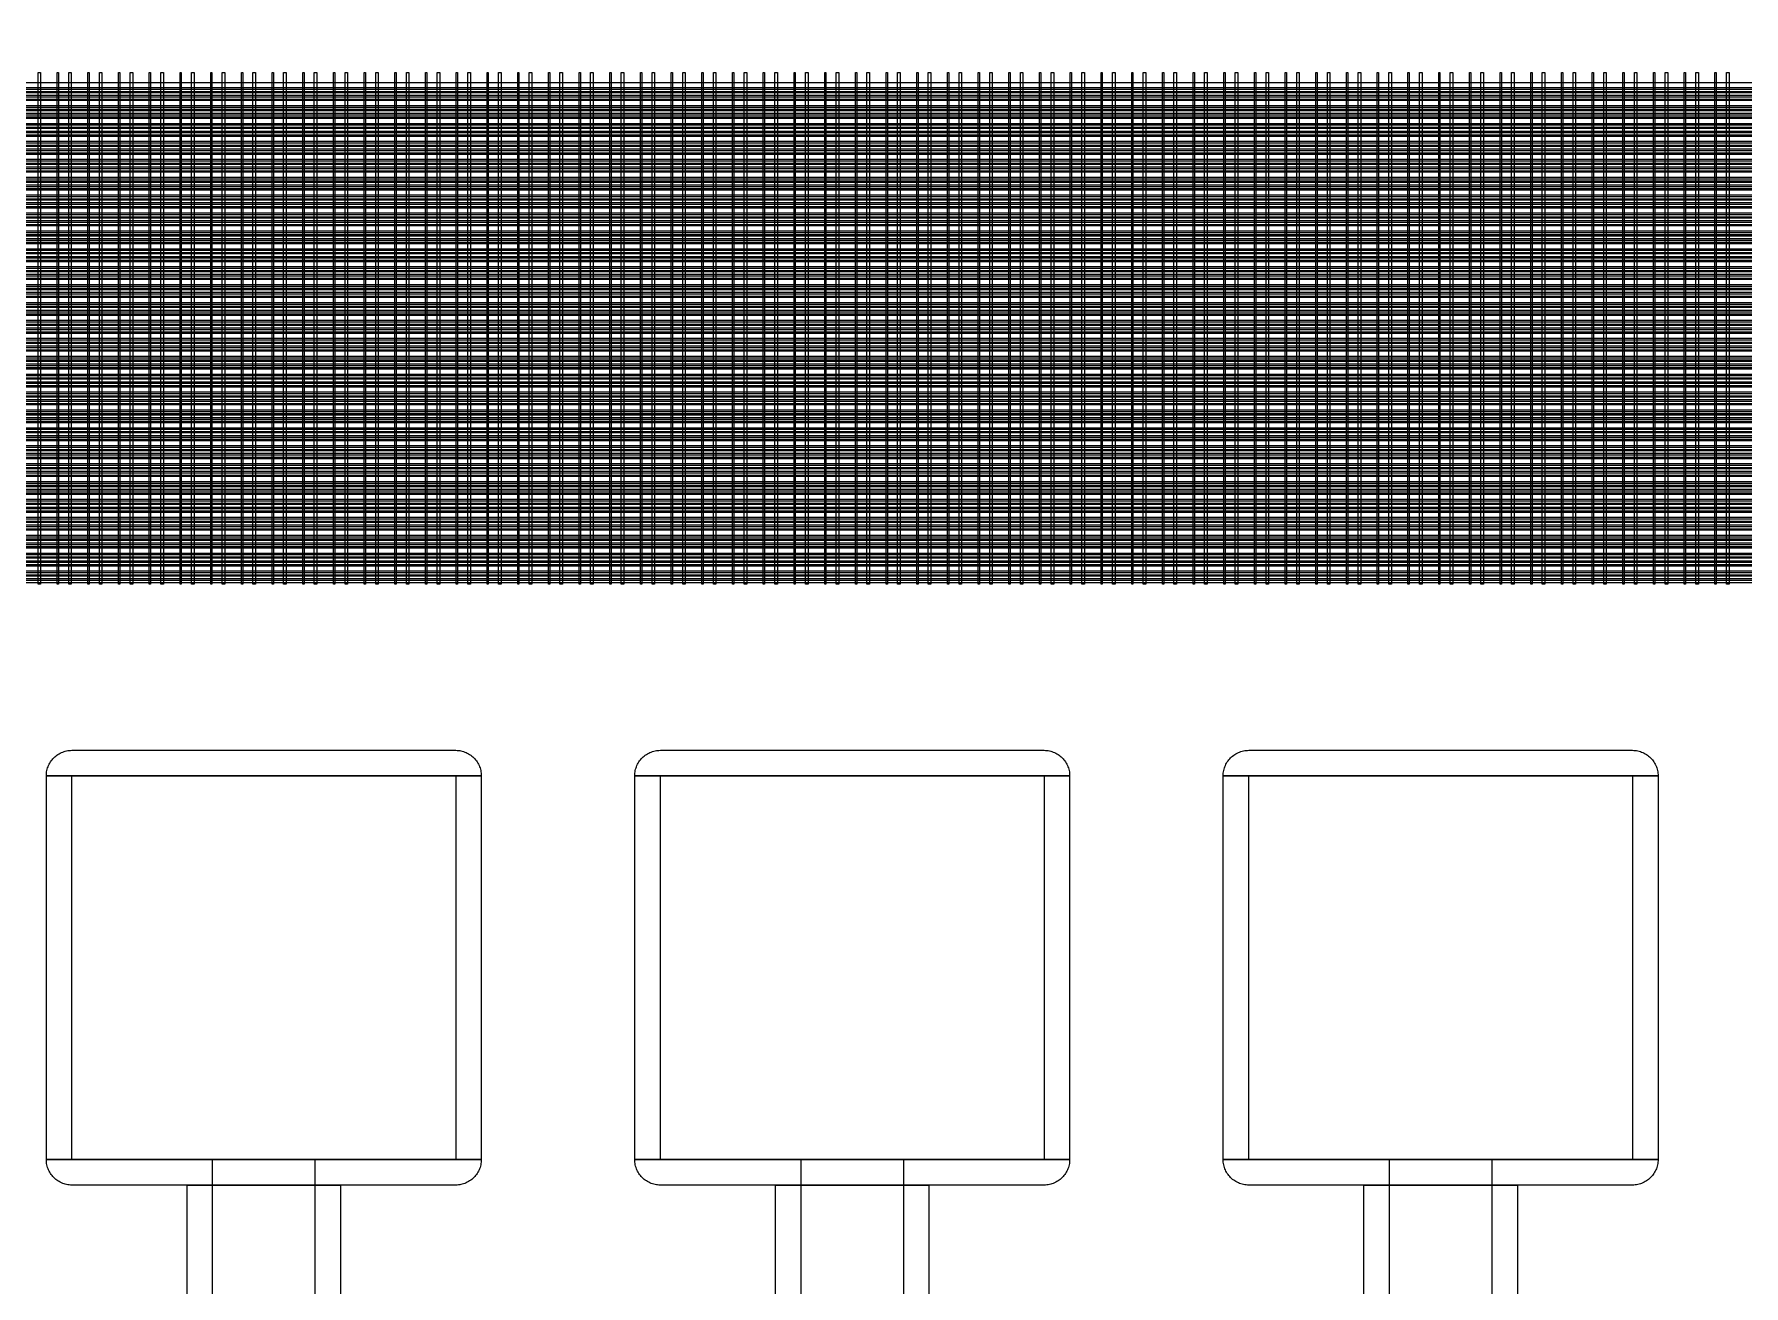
# Model space of a CAD drawing. Extents: x -50000 to 50000, y -50000 to 50000.
# Drawn here: x -9807 to -8470, y 26241 to 27220 of the extents above; entities that cross this region are included whole.
import ezdxf

# ---------------------------------------------------------------- set-up
doc = ezdxf.new("R2010")
doc.units = 0
for name, color, linetype in [('BASEMETAL', 3, 'CONTINUOUS'), ('FRAME', 14, 'CONTINUOUS'), ('SECONDLAYER', 7, 'CONTINUOUS')]:
    doc.layers.add(name, color=color, linetype=linetype)

# ---------------------------------------------------------------- blocks, each defined once
blk = doc.blocks.new('CHIP_JARRAY')
at = {"layer": 'BASEMETAL'}
for points in [[(500, 5478), (500, 5482.3), (6500, 5482.3), (6500, 5478)], [(500, 5475), (500, 5477), (6500, 5477), (6500, 5475)], [(500, 5472), (500, 5474.4), (6500, 5474.4), (6500, 5472)], [(500, 5469), (500, 5471), (6500, 5471), (6500, 5469)], [(500, 5464), (500, 5468.3), (6500, 5468.3), (6500, 5464)], [(500, 5461), (500, 5463), (6500, 5463), (6500, 5461)], [(500, 5458), (500, 5460.4), (6500, 5460.4), (6500, 5458)], [(500, 5455), (500, 5457), (6500, 5457), (6500, 5455)], [(500, 5450), (500, 5454.3), (6500, 5454.3), (6500, 5450)], [(500, 5447), (500, 5449), (6500, 5449), (6500, 5447)], [(500, 5444), (500, 5446.4), (6500, 5446.4), (6500, 5444)], [(500, 5441), (500, 5443), (6500, 5443), (6500, 5441)], [(500, 5436), (500, 5440.3), (6500, 5440.3), (6500, 5436)], [(500, 5433), (500, 5435), (6500, 5435), (6500, 5433)], [(500, 5430), (500, 5432.4), (6500, 5432.4), (6500, 5430)], [(500, 5427), (500, 5429), (6500, 5429), (6500, 5427)], [(500, 5422), (500, 5426.3), (6500, 5426.3), (6500, 5422)], [(500, 5419), (500, 5421), (6500, 5421), (6500, 5419)], [(500, 5416), (500, 5418.4), (6500, 5418.4), (6500, 5416)], [(500, 5413), (500, 5415), (6500, 5415), (6500, 5413)], [(500, 5408), (500, 5412.3), (6500, 5412.3), (6500, 5408)], [(500, 5405), (500, 5407), (6500, 5407), (6500, 5405)], [(500, 5402), (500, 5404.4), (6500, 5404.4), (6500, 5402)], [(500, 5399), (500, 5401), (6500, 5401), (6500, 5399)], [(500, 5394), (500, 5398.3), (6500, 5398.3), (6500, 5394)], [(500, 5391), (500, 5393), (6500, 5393), (6500, 5391)], [(500, 5388), (500, 5390.4), (6500, 5390.4), (6500, 5388)], [(500, 5385), (500, 5387), (6500, 5387), (6500, 5385)], [(500, 5380), (500, 5384.3), (6500, 5384.3), (6500, 5380)], [(500, 5377), (500, 5379), (6500, 5379), (6500, 5377)], [(500, 5374), (500, 5376.4), (6500, 5376.4), (6500, 5374)], [(500, 5371), (500, 5373), (6500, 5373), (6500, 5371)], [(500, 5366), (500, 5370.3), (6500, 5370.3), (6500, 5366)], [(500, 5363), (500, 5365), (6500, 5365), (6500, 5363)], [(500, 5360), (500, 5362.4), (6500, 5362.4), (6500, 5360)], [(500, 5357), (500, 5359), (6500, 5359), (6500, 5357)], [(500, 5352), (500, 5356.3), (6500, 5356.3), (6500, 5352)], [(500, 5349), (500, 5351), (6500, 5351), (6500, 5349)], [(500, 5346), (500, 5348.4), (6500, 5348.4), (6500, 5346)], [(500, 5343), (500, 5345), (6500, 5345), (6500, 5343)], [(500, 5338), (500, 5342.3), (6500, 5342.3), (6500, 5338)], [(500, 5335), (500, 5337), (6500, 5337), (6500, 5335)], [(500, 5332), (500, 5334.4), (6500, 5334.4), (6500, 5332)], [(500, 5329), (500, 5331), (6500, 5331), (6500, 5329)], [(500, 5324), (500, 5328.3), (6500, 5328.3), (6500, 5324)], [(500, 5321), (500, 5323), (6500, 5323), (6500, 5321)], [(500, 5318), (500, 5320.4), (6500, 5320.4), (6500, 5318)], [(500, 5315), (500, 5317), (6500, 5317), (6500, 5315)], [(500, 5310), (500, 5314.3), (6500, 5314.3), (6500, 5310)], [(500, 5307), (500, 5309), (6500, 5309), (6500, 5307)], [(500, 5304), (500, 5306.4), (6500, 5306.4), (6500, 5304)], [(500, 5301), (500, 5303), (6500, 5303), (6500, 5301)], [(500, 5296), (500, 5300.3), (6500, 5300.3), (6500, 5296)], [(500, 5293), (500, 5295), (6500, 5295), (6500, 5293)], [(500, 5290), (500, 5292.4), (6500, 5292.4), (6500, 5290)], [(500, 5287), (500, 5289), (6500, 5289), (6500, 5287)], [(500, 5282), (500, 5286.3), (6500, 5286.3), (6500, 5282)], [(500, 5279), (500, 5281), (6500, 5281), (6500, 5279)], [(500, 5276), (500, 5278.4), (6500, 5278.4), (6500, 5276)], [(500, 5273), (500, 5275), (6500, 5275), (6500, 5273)], [(500, 5268), (500, 5272.3), (6500, 5272.3), (6500, 5268)], [(500, 5265), (500, 5267), (6500, 5267), (6500, 5265)], [(500, 5262), (500, 5264.4), (6500, 5264.4), (6500, 5262)], [(500, 5259), (500, 5261), (6500, 5261), (6500, 5259)], [(500, 5254), (500, 5258.3), (6500, 5258.3), (6500, 5254)], [(500, 5251), (500, 5253), (6500, 5253), (6500, 5251)], [(500, 5248), (500, 5250.4), (6500, 5250.4), (6500, 5248)], [(500, 5245), (500, 5247), (6500, 5247), (6500, 5245)], [(500, 5240), (500, 5244.3), (6500, 5244.3), (6500, 5240)], [(500, 5237), (500, 5239), (6500, 5239), (6500, 5237)], [(500, 5234), (500, 5236.4), (6500, 5236.4), (6500, 5234)], [(500, 5231), (500, 5233), (6500, 5233), (6500, 5231)], [(500, 5226), (500, 5230.3), (6500, 5230.3), (6500, 5226)], [(500, 5223), (500, 5225), (6500, 5225), (6500, 5223)], [(500, 5220), (500, 5222.4), (6500, 5222.4), (6500, 5220)], [(500, 5217), (500, 5219), (6500, 5219), (6500, 5217)], [(500, 5212), (500, 5216.3), (6500, 5216.3), (6500, 5212)], [(500, 5209), (500, 5211), (6500, 5211), (6500, 5209)], [(500, 5206), (500, 5208.4), (6500, 5208.4), (6500, 5206)], [(500, 5203), (500, 5205), (6500, 5205), (6500, 5203)], [(500, 5198), (500, 5202.3), (6500, 5202.3), (6500, 5198)], [(500, 5195), (500, 5197), (6500, 5197), (6500, 5195)], [(500, 5192), (500, 5194.4), (6500, 5194.4), (6500, 5192)], [(500, 5189), (500, 5191), (6500, 5191), (6500, 5189)], [(500, 5184), (500, 5188.3), (6500, 5188.3), (6500, 5184)], [(500, 5181), (500, 5183), (6500, 5183), (6500, 5181)], [(500, 5178), (500, 5180.4), (6500, 5180.4), (6500, 5178)], [(500, 5175), (500, 5177), (6500, 5177), (6500, 5175)], [(500, 5170), (500, 5174.3), (6500, 5174.3), (6500, 5170)], [(500, 5167), (500, 5169), (6500, 5169), (6500, 5167)], [(500, 5164), (500, 5166.4), (6500, 5166.4), (6500, 5164)], [(500, 5161), (500, 5163), (6500, 5163), (6500, 5161)], [(500, 5156), (500, 5160.3), (6500, 5160.3), (6500, 5156)], [(500, 5153), (500, 5155), (6500, 5155), (6500, 5153)], [(500, 5150), (500, 5152.4), (6500, 5152.4), (6500, 5150)], [(500, 5147), (500, 5149), (6500, 5149), (6500, 5147)], [(500, 5142), (500, 5146.3), (6500, 5146.3), (6500, 5142)], [(500, 5139), (500, 5141), (6500, 5141), (6500, 5139)], [(500, 5136), (500, 5138.4), (6500, 5138.4), (6500, 5136)], [(500, 5133), (500, 5135), (6500, 5135), (6500, 5133)], [(500, 5128), (500, 5132.3), (6500, 5132.3), (6500, 5128)], [(500, 5125), (500, 5127), (6500, 5127), (6500, 5125)], [(500, 5122), (500, 5124.4), (6500, 5124.4), (6500, 5122)], [(500, 5119), (500, 5121), (6500, 5121), (6500, 5119)], [(500, 5114), (500, 5118.3), (6500, 5118.3), (6500, 5114)], [(500, 5111), (500, 5113), (6500, 5113), (6500, 5111)], [(500, 5108), (500, 5110.4), (6500, 5110.4), (6500, 5108)], [(500, 5105), (500, 5107), (6500, 5107), (6500, 5105)], [(500, 5100), (500, 5104.3), (6500, 5104.3), (6500, 5100)], [(500, 5097), (500, 5099), (6500, 5099), (6500, 5097)], [(500, 5094), (500, 5096.4), (6500, 5096.4), (6500, 5094)], [(500, 5091), (500, 5093), (6500, 5093), (6500, 5091)], [(4502.5, 4940), (4502.527, 4941.047), (4502.61, 4942.091), (4502.746, 4943.129), (4502.937, 4944.158), (4503.181, 4945.176), (4503.479, 4946.18), (4503.828, 4947.167), (4504.229, 4948.135), (4504.68, 4949.08), (4505.179, 4950), (4505.727, 4950.893), (4506.32, 4951.756), (4506.957, 4952.586), (4507.637, 4953.383), (4508.358, 4954.142), (4509.117, 4954.863), (4509.914, 4955.543), (4510.744, 4956.18), (4511.607, 4956.773), (4512.5, 4957.321), (4513.42, 4957.82), (4514.365, 4958.271), (4515.333, 4958.672), (4516.32, 4959.021), (4517.324, 4959.319), (4518.342, 4959.563), (4519.371, 4959.754), (4520.409, 4959.89), (4521.453, 4959.973), (4522.5, 4960), (4822.5, 4960), (4823.547, 4959.973), (4824.591, 4959.89), (4825.629, 4959.754), (4826.658, 4959.563), (4827.676, 4959.319), (4828.68, 4959.021), (4829.667, 4958.672), (4830.635, 4958.271), (4831.58, 4957.82), (4832.5, 4957.321), (4833.393, 4956.773), (4834.256, 4956.18), (4835.086, 4955.543), (4835.883, 4954.863), (4836.642, 4954.142), (4837.363, 4953.383), (4838.043, 4952.586), (4838.68, 4951.756), (4839.273, 4950.893), (4839.821, 4950), (4840.32, 4949.08), (4840.771, 4948.135), (4841.172, 4947.167), (4841.521, 4946.18), (4841.819, 4945.176), (4842.063, 4944.158), (4842.254, 4943.129), (4842.39, 4942.091), (4842.473, 4941.047), (4842.5, 4940)], [(4962.5, 4940), (4962.527, 4941.047), (4962.61, 4942.091), (4962.746, 4943.129), (4962.937, 4944.158), (4963.181, 4945.176), (4963.479, 4946.18), (4963.828, 4947.167), (4964.229, 4948.135), (4964.68, 4949.08), (4965.179, 4950), (4965.727, 4950.893), (4966.32, 4951.756), (4966.957, 4952.586), (4967.637, 4953.383), (4968.358, 4954.142), (4969.117, 4954.863), (4969.914, 4955.543), (4970.744, 4956.18), (4971.607, 4956.773), (4972.5, 4957.321), (4973.42, 4957.82), (4974.365, 4958.271), (4975.333, 4958.672), (4976.32, 4959.021), (4977.324, 4959.319), (4978.342, 4959.563), (4979.371, 4959.754), (4980.409, 4959.89), (4981.453, 4959.973), (4982.5, 4960), (5282.5, 4960), (5283.547, 4959.973), (5284.591, 4959.89), (5285.629, 4959.754), (5286.658, 4959.563), (5287.676, 4959.319), (5288.68, 4959.021), (5289.667, 4958.672), (5290.635, 4958.271), (5291.58, 4957.82), (5292.5, 4957.321), (5293.393, 4956.773), (5294.256, 4956.18), (5295.086, 4955.543), (5295.883, 4954.863), (5296.642, 4954.142), (5297.363, 4953.383), (5298.043, 4952.586), (5298.68, 4951.756), (5299.273, 4950.893), (5299.821, 4950), (5300.32, 4949.08), (5300.771, 4948.135), (5301.172, 4947.167), (5301.521, 4946.18), (5301.819, 4945.176), (5302.063, 4944.158), (5302.254, 4943.129), (5302.39, 4942.091), (5302.473, 4941.047), (5302.5, 4940)], [(5422.5, 4940), (5422.527, 4941.047), (5422.61, 4942.091), (5422.746, 4943.129), (5422.937, 4944.158), (5423.181, 4945.176), (5423.479, 4946.18), (5423.828, 4947.167), (5424.229, 4948.135), (5424.68, 4949.08), (5425.179, 4950), (5425.727, 4950.893), (5426.32, 4951.756), (5426.957, 4952.586), (5427.637, 4953.383), (5428.358, 4954.142), (5429.117, 4954.863), (5429.914, 4955.543), (5430.744, 4956.18), (5431.607, 4956.773), (5432.5, 4957.321), (5433.42, 4957.82), (5434.365, 4958.271), (5435.333, 4958.672), (5436.32, 4959.021), (5437.324, 4959.319), (5438.342, 4959.563), (5439.371, 4959.754), (5440.409, 4959.89), (5441.453, 4959.973), (5442.5, 4960), (5742.5, 4960), (5743.547, 4959.973), (5744.591, 4959.89), (5745.629, 4959.754), (5746.658, 4959.563), (5747.676, 4959.319), (5748.68, 4959.021), (5749.667, 4958.672), (5750.635, 4958.271), (5751.58, 4957.82), (5752.5, 4957.321), (5753.393, 4956.773), (5754.256, 4956.18), (5755.086, 4955.543), (5755.883, 4954.863), (5756.642, 4954.142), (5757.363, 4953.383), (5758.043, 4952.586), (5758.68, 4951.756), (5759.273, 4950.893), (5759.821, 4950), (5760.32, 4949.08), (5760.771, 4948.135), (5761.172, 4947.167), (5761.521, 4946.18), (5761.819, 4945.176), (5762.063, 4944.158), (5762.254, 4943.129), (5762.39, 4942.091), (5762.473, 4941.047), (5762.5, 4940)], [(4502.5, 4640), (4502.5, 4940), (4842.5, 4940), (4842.5, 4640)], [(4962.5, 4640), (4962.5, 4940), (5302.5, 4940), (5302.5, 4640)], [(5422.5, 4640), (5422.5, 4940), (5762.5, 4940), (5762.5, 4640)], [(4522.5, 4620), (4521.453, 4620.027), (4520.409, 4620.11), (4519.371, 4620.246), (4518.342, 4620.437), (4517.324, 4620.681), (4516.32, 4620.979), (4515.333, 4621.328), (4514.365, 4621.729), (4513.42, 4622.18), (4512.5, 4622.679), (4511.607, 4623.227), (4510.744, 4623.82), (4509.914, 4624.457), (4509.117, 4625.137), (4508.358, 4625.858), (4507.637, 4626.617), (4506.957, 4627.414), (4506.32, 4628.244), (4505.727, 4629.107), (4505.179, 4630), (4504.68, 4630.92), (4504.229, 4631.865), (4503.828, 4632.833), (4503.479, 4633.82), (4503.181, 4634.824), (4502.937, 4635.842), (4502.746, 4636.871), (4502.61, 4637.909), (4502.527, 4638.953), (4502.5, 4640), (4842.5, 4640), (4842.473, 4638.953), (4842.39, 4637.909), (4842.254, 4636.871), (4842.063, 4635.842), (4841.819, 4634.824), (4841.521, 4633.82), (4841.172, 4632.833), (4840.771, 4631.865), (4840.32, 4630.92), (4839.821, 4630), (4839.273, 4629.107), (4838.68, 4628.244), (4838.043, 4627.414), (4837.363, 4626.617), (4836.642, 4625.858), (4835.883, 4625.137), (4835.086, 4624.457), (4834.256, 4623.82), (4833.393, 4623.227), (4832.5, 4622.679), (4831.58, 4622.18), (4830.635, 4621.729), (4829.667, 4621.328), (4828.68, 4620.979), (4827.676, 4620.681), (4826.658, 4620.437), (4825.629, 4620.246), (4824.591, 4620.11), (4823.547, 4620.027), (4822.5, 4620)], [(4982.5, 4620), (4981.453, 4620.027), (4980.409, 4620.11), (4979.371, 4620.246), (4978.342, 4620.437), (4977.324, 4620.681), (4976.32, 4620.979), (4975.333, 4621.328), (4974.365, 4621.729), (4973.42, 4622.18), (4972.5, 4622.679), (4971.607, 4623.227), (4970.744, 4623.82), (4969.914, 4624.457), (4969.117, 4625.137), (4968.358, 4625.858), (4967.637, 4626.617), (4966.957, 4627.414), (4966.32, 4628.244), (4965.727, 4629.107), (4965.179, 4630), (4964.68, 4630.92), (4964.229, 4631.865), (4963.828, 4632.833), (4963.479, 4633.82), (4963.181, 4634.824), (4962.937, 4635.842), (4962.746, 4636.871), (4962.61, 4637.909), (4962.527, 4638.953), (4962.5, 4640), (5302.5, 4640), (5302.473, 4638.953), (5302.39, 4637.909), (5302.254, 4636.871), (5302.063, 4635.842), (5301.819, 4634.824), (5301.521, 4633.82), (5301.172, 4632.833), (5300.771, 4631.865), (5300.32, 4630.92), (5299.821, 4630), (5299.273, 4629.107), (5298.68, 4628.244), (5298.043, 4627.414), (5297.363, 4626.617), (5296.642, 4625.858), (5295.883, 4625.137), (5295.086, 4624.457), (5294.256, 4623.82), (5293.393, 4623.227), (5292.5, 4622.679), (5291.58, 4622.18), (5290.635, 4621.729), (5289.667, 4621.328), (5288.68, 4620.979), (5287.676, 4620.681), (5286.658, 4620.437), (5285.629, 4620.246), (5284.591, 4620.11), (5283.547, 4620.027), (5282.5, 4620)], [(5442.5, 4620), (5441.453, 4620.027), (5440.409, 4620.11), (5439.371, 4620.246), (5438.342, 4620.437), (5437.324, 4620.681), (5436.32, 4620.979), (5435.333, 4621.328), (5434.365, 4621.729), (5433.42, 4622.18), (5432.5, 4622.679), (5431.607, 4623.227), (5430.744, 4623.82), (5429.914, 4624.457), (5429.117, 4625.137), (5428.358, 4625.858), (5427.637, 4626.617), (5426.957, 4627.414), (5426.32, 4628.244), (5425.727, 4629.107), (5425.179, 4630), (5424.68, 4630.92), (5424.229, 4631.865), (5423.828, 4632.833), (5423.479, 4633.82), (5423.181, 4634.824), (5422.937, 4635.842), (5422.746, 4636.871), (5422.61, 4637.909), (5422.527, 4638.953), (5422.5, 4640), (5762.5, 4640), (5762.473, 4638.953), (5762.39, 4637.909), (5762.254, 4636.871), (5762.063, 4635.842), (5761.819, 4634.824), (5761.521, 4633.82), (5761.172, 4632.833), (5760.771, 4631.865), (5760.32, 4630.92), (5759.821, 4630), (5759.273, 4629.107), (5758.68, 4628.244), (5758.043, 4627.414), (5757.363, 4626.617), (5756.642, 4625.858), (5755.883, 4625.137), (5755.086, 4624.457), (5754.256, 4623.82), (5753.393, 4623.227), (5752.5, 4622.679), (5751.58, 4622.18), (5750.635, 4621.729), (5749.667, 4621.328), (5748.68, 4620.979), (5747.676, 4620.681), (5746.658, 4620.437), (5745.629, 4620.246), (5744.591, 4620.11), (5743.547, 4620.027), (5742.5, 4620)], [(4612.5, 4498), (4612.5, 4620), (4732.5, 4620), (4732.5, 4498)], [(5072.5, 4498), (5072.5, 4620), (5192.5, 4620), (5192.5, 4498)], [(5532.5, 4498), (5532.5, 4620), (5652.5, 4620), (5652.5, 4498)]]:
    blk.add_lwpolyline(points, close=True, dxfattribs=at)
at = {"layer": 'SECONDLAYER'}
for points in [[(4496, 5090), (4496, 5490), (4498, 5490), (4498, 5090)], [(4511, 5090), (4511, 5490), (4512, 5490), (4512, 5090)], [(4520, 5090), (4520, 5490), (4522, 5490), (4522, 5090)], [(4535, 5090), (4535, 5490), (4536, 5490), (4536, 5090)], [(4544, 5090), (4544, 5490), (4546, 5490), (4546, 5090)], [(4559, 5090), (4559, 5490), (4560, 5490), (4560, 5090)], [(4568, 5090), (4568, 5490), (4570, 5490), (4570, 5090)], [(4583, 5090), (4583, 5490), (4584, 5490), (4584, 5090)], [(4592, 5090), (4592, 5490), (4594, 5490), (4594, 5090)], [(4607, 5090), (4607, 5490), (4608, 5490), (4608, 5090)], [(4616, 5090), (4616, 5490), (4618, 5490), (4618, 5090)], [(4631, 5090), (4631, 5490), (4632, 5490), (4632, 5090)], [(4640, 5090), (4640, 5490), (4642, 5490), (4642, 5090)], [(4655, 5090), (4655, 5490), (4656, 5490), (4656, 5090)], [(4664, 5090), (4664, 5490), (4666, 5490), (4666, 5090)], [(4679, 5090), (4679, 5490), (4680, 5490), (4680, 5090)], [(4688, 5090), (4688, 5490), (4690, 5490), (4690, 5090)], [(4703, 5090), (4703, 5490), (4704, 5490), (4704, 5090)], [(4712, 5090), (4712, 5490), (4714, 5490), (4714, 5090)], [(4727, 5090), (4727, 5490), (4728, 5490), (4728, 5090)], [(4736, 5090), (4736, 5490), (4738, 5490), (4738, 5090)], [(4751, 5090), (4751, 5490), (4752, 5490), (4752, 5090)], [(4760, 5090), (4760, 5490), (4762, 5490), (4762, 5090)], [(4775, 5090), (4775, 5490), (4776, 5490), (4776, 5090)], [(4784, 5090), (4784, 5490), (4786, 5490), (4786, 5090)], [(4799, 5090), (4799, 5490), (4800, 5490), (4800, 5090)], [(4808, 5090), (4808, 5490), (4810, 5490), (4810, 5090)], [(4823, 5090), (4823, 5490), (4824, 5490), (4824, 5090)], [(4832, 5090), (4832, 5490), (4834, 5490), (4834, 5090)], [(4847, 5090), (4847, 5490), (4848, 5490), (4848, 5090)], [(4856, 5090), (4856, 5490), (4858, 5490), (4858, 5090)], [(4871, 5090), (4871, 5490), (4872, 5490), (4872, 5090)], [(4880, 5090), (4880, 5490), (4882, 5490), (4882, 5090)], [(4895, 5090), (4895, 5490), (4896, 5490), (4896, 5090)], [(4904, 5090), (4904, 5490), (4906, 5490), (4906, 5090)], [(4919, 5090), (4919, 5490), (4920, 5490), (4920, 5090)], [(4928, 5090), (4928, 5490), (4930, 5490), (4930, 5090)], [(4943, 5090), (4943, 5490), (4944, 5490), (4944, 5090)], [(4952, 5090), (4952, 5490), (4954, 5490), (4954, 5090)], [(4967, 5090), (4967, 5490), (4968, 5490), (4968, 5090)], [(4976, 5090), (4976, 5490), (4978, 5490), (4978, 5090)], [(4991, 5090), (4991, 5490), (4992, 5490), (4992, 5090)], [(5000, 5090), (5000, 5490), (5002, 5490), (5002, 5090)], [(5015, 5090), (5015, 5490), (5016, 5490), (5016, 5090)], [(5024, 5090), (5024, 5490), (5026, 5490), (5026, 5090)], [(5039, 5090), (5039, 5490), (5040, 5490), (5040, 5090)], [(5048, 5090), (5048, 5490), (5050, 5490), (5050, 5090)], [(5063, 5090), (5063, 5490), (5064, 5490), (5064, 5090)], [(5072, 5090), (5072, 5490), (5074, 5490), (5074, 5090)], [(5087, 5090), (5087, 5490), (5088, 5490), (5088, 5090)], [(5096, 5090), (5096, 5490), (5098, 5490), (5098, 5090)], [(5111, 5090), (5111, 5490), (5112, 5490), (5112, 5090)], [(5120, 5090), (5120, 5490), (5122, 5490), (5122, 5090)], [(5135, 5090), (5135, 5490), (5136, 5490), (5136, 5090)], [(5144, 5090), (5144, 5490), (5146, 5490), (5146, 5090)], [(5159, 5090), (5159, 5490), (5160, 5490), (5160, 5090)], [(5168, 5090), (5168, 5490), (5170, 5490), (5170, 5090)], [(5183, 5090), (5183, 5490), (5184, 5490), (5184, 5090)], [(5192, 5090), (5192, 5490), (5194, 5490), (5194, 5090)], [(5207, 5090), (5207, 5490), (5208, 5490), (5208, 5090)], [(5216, 5090), (5216, 5490), (5218, 5490), (5218, 5090)], [(5231, 5090), (5231, 5490), (5232, 5490), (5232, 5090)], [(5240, 5090), (5240, 5490), (5242, 5490), (5242, 5090)], [(5255, 5090), (5255, 5490), (5256, 5490), (5256, 5090)], [(5264, 5090), (5264, 5490), (5266, 5490), (5266, 5090)], [(5279, 5090), (5279, 5490), (5280, 5490), (5280, 5090)], [(5288, 5090), (5288, 5490), (5290, 5490), (5290, 5090)], [(5303, 5090), (5303, 5490), (5304, 5490), (5304, 5090)], [(5312, 5090), (5312, 5490), (5314, 5490), (5314, 5090)], [(5327, 5090), (5327, 5490), (5328, 5490), (5328, 5090)], [(5336, 5090), (5336, 5490), (5338, 5490), (5338, 5090)], [(5351, 5090), (5351, 5490), (5352, 5490), (5352, 5090)], [(5360, 5090), (5360, 5490), (5362, 5490), (5362, 5090)], [(5375, 5090), (5375, 5490), (5376, 5490), (5376, 5090)], [(5384, 5090), (5384, 5490), (5386, 5490), (5386, 5090)], [(5399, 5090), (5399, 5490), (5400, 5490), (5400, 5090)], [(5408, 5090), (5408, 5490), (5410, 5490), (5410, 5090)], [(5423, 5090), (5423, 5490), (5424, 5490), (5424, 5090)], [(5432, 5090), (5432, 5490), (5434, 5490), (5434, 5090)], [(5447, 5090), (5447, 5490), (5448, 5490), (5448, 5090)], [(5456, 5090), (5456, 5490), (5458, 5490), (5458, 5090)], [(5471, 5090), (5471, 5490), (5472, 5490), (5472, 5090)], [(5480, 5090), (5480, 5490), (5482, 5490), (5482, 5090)], [(5495, 5090), (5495, 5490), (5496, 5490), (5496, 5090)], [(5504, 5090), (5504, 5490), (5506, 5490), (5506, 5090)], [(5519, 5090), (5519, 5490), (5520, 5490), (5520, 5090)], [(5528, 5090), (5528, 5490), (5530, 5490), (5530, 5090)], [(5543, 5090), (5543, 5490), (5544, 5490), (5544, 5090)], [(5552, 5090), (5552, 5490), (5554, 5490), (5554, 5090)], [(5567, 5090), (5567, 5490), (5568, 5490), (5568, 5090)], [(5576, 5090), (5576, 5490), (5578, 5490), (5578, 5090)], [(5591, 5090), (5591, 5490), (5592, 5490), (5592, 5090)], [(5600, 5090), (5600, 5490), (5602, 5490), (5602, 5090)], [(5615, 5090), (5615, 5490), (5616, 5490), (5616, 5090)], [(5624, 5090), (5624, 5490), (5626, 5490), (5626, 5090)], [(5639, 5090), (5639, 5490), (5640, 5490), (5640, 5090)], [(5648, 5090), (5648, 5490), (5650, 5490), (5650, 5090)], [(5663, 5090), (5663, 5490), (5664, 5490), (5664, 5090)], [(5672, 5090), (5672, 5490), (5674, 5490), (5674, 5090)], [(5687, 5090), (5687, 5490), (5688, 5490), (5688, 5090)], [(5696, 5090), (5696, 5490), (5698, 5490), (5698, 5090)], [(5711, 5090), (5711, 5490), (5712, 5490), (5712, 5090)], [(5720, 5090), (5720, 5490), (5722, 5490), (5722, 5090)], [(5735, 5090), (5735, 5490), (5736, 5490), (5736, 5090)], [(5744, 5090), (5744, 5490), (5746, 5490), (5746, 5090)], [(5759, 5090), (5759, 5490), (5760, 5490), (5760, 5090)], [(5768, 5090), (5768, 5490), (5770, 5490), (5770, 5090)], [(5783, 5090), (5783, 5490), (5784, 5490), (5784, 5090)], [(5792, 5090), (5792, 5490), (5794, 5490), (5794, 5090)], [(5807, 5090), (5807, 5490), (5808, 5490), (5808, 5090)], [(5816, 5090), (5816, 5490), (5818, 5490), (5818, 5090)], [(4522.5, 4640), (4522.5, 4940), (4822.5, 4940), (4822.5, 4640)], [(4982.5, 4640), (4982.5, 4940), (5282.5, 4940), (5282.5, 4640)], [(5442.5, 4640), (5442.5, 4940), (5742.5, 4940), (5742.5, 4640)], [(4632.5, 4506), (4632.5, 4640), (4712.5, 4640), (4712.5, 4506)], [(5092.5, 4506), (5092.5, 4640), (5172.5, 4640), (5172.5, 4506)], [(5552.5, 4506), (5552.5, 4640), (5632.5, 4640), (5632.5, 4506)]]:
    blk.add_lwpolyline(points, close=True, dxfattribs=at)

msp = doc.modelspace()

# ---------------------------------------------------------------- linework, layer by layer
at = {"layer": 'FRAME'}
for radius in [50000, 49000]:
    msp.add_circle((0, 0), radius, dxfattribs=at)

# ---------------------------------------------------------------- block references
msp.add_blockref('CHIP_JARRAY', (-14300, 21700))

doc.saveas('drawing.dxf')
